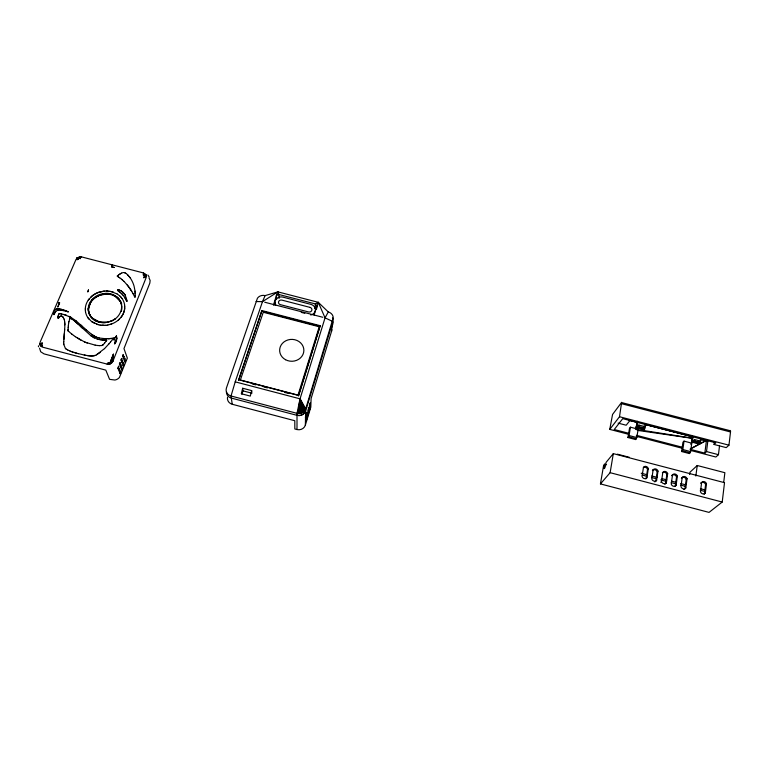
<?xml version="1.0" encoding="UTF-8"?>
<svg xmlns="http://www.w3.org/2000/svg" width="769" height="769" viewBox="0 0 769 769"><rect width="100%" height="100%" fill="white"/><g stroke="black" fill="none" stroke-linecap="round" stroke-linejoin="round"><path stroke-width="1.15" d="M124.722 306.177L124.741 307.927A19.831 17.033 -12.9 0 1 120.877 317.539M296.997 429.544L297.017 413.338L300.035 398.832L325.047 317.857L328.276 311.954L318.27 302.313L277.888 291.874L265.113 295.604A6.748 5.95 -1.5 0 0 257.442 298.209L226.413 388.037A7.046 6.421 -7.9 0 0 231.017 395.997L232.248 404.273L294.796 420.72L294.835 428.977L296.997 429.544A6.796 6.335 -1.2 0 0 305.36 425.151L310.811 407.166L311.099 398.553L331.564 331.256A6.623 5.931 3.9 0 0 331.737 328.949M63.76 343.195L63.75 341.426M53.878 313.915L53.936 312.339M134.642 296.834L135.036 297.43L135.133 292.72M85.33 309.965L85.33 308.206M108.429 363.343L108.842 364.246L108.4 362.593L107.131 364.112L42.603 347.165L41.132 346.463L39.863 344.579L40.075 342.292L76.044 259.355L79.082 256.913L81.562 256.904L143.553 272.966L146.273 275.398L146.177 277.532L112.841 361.392L110.534 363.775L107.131 364.112L108.544 362.708M299.756 413.539L300.035 398.832L235.218 381.847L231.017 395.997L297.017 413.338C300.496 414.308 304.649 412.386 305.706 408.839L333.227 317.837A6.729 6.008 4.1 0 0 328.276 311.954M305.36 425.151L305.668 410.819L332.823 321.74A6.7 5.979 4 0 0 332.554 317.895M307.119 417.827L307.244 412.636L306.447 415.26L306.35 420.614L307.119 417.827L305.389 417.375M77.621 258.845L76.929 258.096L77.621 258.845L77.102 259.624L79.889 257.74L79.918 256.769L80.168 258.74M308.542 413.136L308.686 407.897L307.888 410.511L307.783 415.914L308.542 413.136L306.812 412.684M68.912 321.682L70.123 317.933L73.247 319.875M135.113 296.488L135.142 295.671M310.061 408.156L310.215 402.86L309.426 405.465L309.292 410.915L310.061 408.156L308.331 407.705M62.597 316.674C60.165 313.521 57.348 321.615 58.069 316.79M58.002 317.962L58.165 316.184M316.857 307.879L318.27 302.313L325.047 317.857L332.4 321.317M68.095 329.507L68.037 330.891L68.172 327.661M700.521 438.897L700.319 443.367L699.53 444.126L691.61 442.031L692.004 436.917M63.769 341.474L64.308 333.583M298.555 396.045L320.183 325.681L261.902 310.561L238.553 380.328L261.902 310.561M116.753 338.937L116.763 338.408M111.966 357.873L111.736 361.103L111.966 357.873L113.437 354.173L112.841 361.392L113.312 354.576M64.683 329.43L64.731 328.305A77.611 64.913 -19.2 0 0 64.836 325.614L64.807 323.422M331.564 331.256L331.824 327.479A6.671 5.969 3.9 0 0 332.006 325.152M331.824 327.479L332.823 321.74M63.865 339.35L64.452 331.987M64.596 330.651L64.663 329.382M68.191 327.709L68.297 325.979M298.843 413.578L300.035 398.832L305.706 408.839M64.471 332.045L64.577 330.603M637.386 421.316L636.251 427.622L644.143 429.708L645.518 424.546L622.755 418.644L614.239 429.544L628.686 433.264M68.326 326.027L68.662 322.951M692.273 436.071L691.61 442.031L692.35 441.252L692.956 436.85L645.518 424.546M41.959 343.656L39.863 344.579L42.257 342.859L41.334 344.993L40.132 345.281C41.853 346.165 42.324 341.917 41.334 344.993M604.578 464.197L603.617 465.36L600.445 483.912L709.037 512.394L722.216 502.042L724.513 482.672L613.316 453.633L606.087 462.361L605.655 464.937A2.816 0.548 -75.8 0 1 604.463 468.427A2.816 0.548 -75.8 0 1 604.146 466.764L604.578 464.197L606.53 464.707M714.343 442.213L714.065 444.463L726.234 447.625L728.954 445.174L730.512 431.967A2.422 0.731 -74.8 0 0 729.858 430.63L622.506 402.793M723.744 482.105L724.869 472.704L697.233 465.505L689.956 472.243L689.649 474.54M117.465 290.192L117.888 289.702L119.762 290.278M126.933 301.112L126.818 300.4M690.495 450.403L715.872 457.017L718.448 454.681L719.534 445.78M88.618 308.542L88.771 307.369A17.197 14.774 -12.9 0 1 91.059 301.89L91.992 300.66A16.908 14.524 -12.9 0 1 99.816 295.229L106.228 294.066A16.774 14.409 -13 0 1 110.986 294.642A16.774 14.409 -13 0 1 115.254 296.411L120.32 301.583M704.144 494.092A2.816 2.413 40.2 0 0 704.442 493.727L705.606 484.537L706.49 483.778A2.807 2.403 39.7 0 0 701.626 482.509L700.751 483.278M704.442 493.727L705.327 492.977L706.49 483.778M700.549 439.464L706.461 440.387L689.995 449.259L704.827 453.133L706.49 440.252L700.761 438.695M701.626 482.509L700.453 491.708A2.816 2.422 40.2 0 0 705.327 492.977M704.827 453.133L706.5 451.566L707.913 440.464M85.359 308.273L85.551 306.514A19.84 17.033 -12.9 0 1 88.291 300.102L91.972 296.036A19.898 17.091 -12.9 0 1 98.595 292.297L104.248 291.047L108.102 291.086M695.858 476.03L697.233 465.505M609.759 429.39L619.497 416.731L621.64 402.322L612.557 414.453L609.759 429.39L628.215 434.197M683.872 489.497A2.797 2.422 39.5 0 0 684.987 488.632L686.227 479.472L687.063 478.703A2.797 2.413 39 0 0 682.218 477.434L681.382 478.212M684.987 488.632L685.833 487.882L687.063 478.703M682.218 477.434L680.959 486.604A2.807 2.422 39.5 0 0 683.189 488.776L683.708 488.863A2.807 2.422 39.5 0 0 685.833 487.882M698.829 442.213L699.031 440.743L694.272 439.483L694.071 440.954L698.829 442.213L693.609 440.772M674.971 486.46A2.797 2.422 39.1 0 0 675.269 486.095L676.095 485.326L677.364 476.165A2.788 2.413 38.6 0 0 672.519 474.896L671.702 475.684A2.788 2.413 38.6 0 1 676.547 476.943L677.364 476.165M681.622 451.518L682.853 449.557L684.026 441.127L691.773 443.175L690.6 451.605L689.389 453.575L681.622 451.518L682.959 442.213L684.026 441.127M53.907 312.762L54.003 311.974M115.321 341.58L115.014 339.59M637.078 421.72L636.251 427.622L637.001 421.441M675.269 486.095L676.547 476.943M672.519 474.896L671.231 484.057A2.797 2.432 39.1 0 0 673.442 486.229L673.971 486.316A2.797 2.432 39.1 0 0 676.095 485.326M145.283 276.1L145.11 277.263L145.283 276.1L146.408 276.109L145.283 276.1L143.841 277.897L144.38 275.292L145.985 274.735L144.332 276.811M297.92 413.511L300.035 398.832L305.399 409.637M664.877 484.201A2.788 2.422 38.7 0 0 665.56 483.547L666.867 474.415L667.675 473.637A2.788 2.422 38.2 0 0 662.82 472.368L661.494 481.509L660.706 482.278M665.56 483.547L666.358 482.788L667.675 473.637M654.727 481.865A2.778 2.432 38.3 0 0 655.861 481.01L656.639 480.241L657.985 471.099A2.778 2.422 37.7 0 0 653.141 469.84L652.372 470.628A2.768 2.413 37.8 0 1 657.197 471.887L657.985 471.099M655.861 481.01L657.197 471.887M59.578 302.88L58.531 302.813L59.578 302.88L57.742 307.062L59.588 302.794M653.141 469.84L651.776 478.962A2.788 2.432 38.3 0 0 656.639 480.241M645.854 478.837A2.778 2.432 37.9 0 0 646.162 478.472L647.536 469.359L648.296 468.571A2.768 2.422 37.3 0 0 643.461 467.302L642.057 476.424A2.778 2.432 37.8 0 0 646.921 477.693L648.296 468.571M627.965 437.532L629.071 435.542L630.426 427.18L638.155 429.217L636.79 437.58L635.703 439.58L627.965 437.532L629.513 428.304L630.426 427.18M638.241 426.372L643.345 427.775L643.586 426.314L638.847 425.065L638.241 426.372L638.847 425.065M637.588 422.45L636.876 426.824L644.816 428.919L645.201 424.507L692.6 436.792L692.35 441.252L700.319 443.367L700.915 438.955L692.956 436.85M117.59 276.427L117.282 275.994L118.426 276.965M79.918 256.769L79.736 257.875L77.102 259.624L77.948 258.538M600.445 483.912L610.125 472.685L613.316 453.633M68.691 322.999L68.893 321.634M69.835 318.51L70.488 318.164M58.184 316.242L58.29 315.588M115.177 342.215L115.302 341.532M121.367 311.301C123.059 305.447 120.272 298.68 114.994 295.642M110.505 361.641L110.294 362.718L111.294 363.333L110.505 361.641L111.947 362.776L110.4 361.795M242.677 388.249L241.312 393.728L250.3 396.093L251.674 390.614L242.677 388.249L242.994 390.863L241.879 394.189M116.436 340.754L116.513 340.311A10.756 9.334 -14.5 0 0 116.744 338.889M108.842 364.246L108.823 362.708M58.309 315.636L58.617 314.502M115.158 342.167L114.61 344.003L115.119 343.224M320.183 325.681L298.555 395.449L238.477 379.703M314.079 315.011L316.934 305.956L315.377 303.928L278.936 294.508L276.417 295.479L273.437 305.178M116.417 340.705L116.032 341.801M274.523 304.582L275.177 302.621L275.215 303.438M235.218 381.847L262.479 301.65L265.113 295.604M58.463 315.069L58.819 314.06M112.524 264.921L111.851 266.862L114.293 267.497L111.726 266.833L112.524 264.921L111.726 266.833M89.204 305.802L91.098 301.621M69.46 319.491L69.768 318.645M116.302 341.061L115.408 342.868M88.512 290.019L87.733 291.98L88.483 289.923M113.437 354.173L110.698 361.046L111.899 358.075M106.497 340.609L106.708 340.1L104.507 340.09M279.06 298.42L278.936 294.508L277.888 291.874L276.417 295.479L276.561 299.391M42.17 343.137L39.767 343.82L41.017 344.051M77.102 259.624L79.889 257.74M643.586 426.314L643.345 427.775M90.3 302.919L88.675 308.667A16.947 14.553 -12.9 0 0 89.55 314.281M116.398 335.918L115.879 336.985M54.378 310.974L54.964 309.869M58.838 314.108L59.088 313.512L60.232 313.714M698.358 442.031L699.031 440.743M144.562 276.071L144.832 275.408M55.685 311.483L53.926 314.665L53.859 313.858M143.294 275.071L143.553 272.966L143.438 275.052M106.612 340.35L106.257 340.975M115.859 336.937L114.917 337.947L115.715 337.178M58.444 318.145L59.05 317.213M144.985 273.629L143.832 275.283M54.935 312.675L55.32 312.06M115.629 342.445L115.129 343.272M54.666 310.397L55.32 309.474M88.252 300.093L89.348 298.641M91.703 299.891L90.771 301.131A17.216 14.794 -12.9 0 0 88.473 306.61L88.291 308.052A16.937 14.544 -12.9 0 0 90.492 316.203L91.415 317.424M91.146 301.756L92.03 300.381A16.88 14.496 -12.9 0 1 95.548 297.19L99.893 294.969A17.043 14.64 -12.9 0 1 103.084 294.123M41.987 345.752L42.506 345.3L41.132 346.463L42.439 345.954M104.603 343.157L105.036 342.532A43.285 37.018 -15.5 0 0 106.237 340.927M630.138 420.287L626.187 425.228L618.084 423.113M104.584 343.109L102.892 345.041M110.515 342.061L112.341 339.763L114.773 339.514L113.389 339.629M108.987 343.858L110.496 342.013M117.388 276.331L117.436 275.811M108.967 343.81L104.517 348.655M118.272 320.192L120.858 317.472A19.84 17.033 -12.9 0 0 124.722 307.86M55.704 311.541L57.406 310.272L59.434 310.061M144.38 275.292L145.985 274.735M646.162 478.472L646.921 477.693M103.44 344.454L101.777 345.502M690.687 444.251L691.773 443.175M104.497 348.607L96.404 354.903M714.065 444.463L715.804 442.829L700.684 438.888M119.628 318.847L118.253 320.125A19.84 17.033 -12.9 0 1 111.62 323.951L109.736 324.556M90.617 297.353L92.001 296.103A19.831 17.033 -12.9 0 1 98.643 292.393L104.267 291.115M117.465 275.888L118.637 274.869M80.485 257.826L81.562 256.904M114.831 319.193C120.099 315.492 123.338 308.311 120.685 302.111M100.335 352.346L95.692 355.24L92.559 355.912M55.349 309.532L58.108 308.744M118.657 274.937L119.214 274.456M59.607 316.607L60.53 316.213M119.233 274.523L119.801 274.072M113.466 320.077L114.812 319.125M115.033 319.039L112.274 320.625A16.812 14.438 -12.9 0 1 107.525 322.134L99.345 321.865L92.549 318.222A16.812 14.438 -12.9 0 1 89.848 314.761M277.888 291.874L262.479 301.65L256.067 301.535M119.82 274.139L120.387 273.716M318.27 302.313L315.377 303.928L315.242 307.783L316.27 309.128M120.406 273.793L121.54 273.13M110.476 321.48L113.437 320.01M691.062 448.394L706.461 440.387L700.597 439.541M117.936 368.822L118.676 366.063L117.84 368.611M120.993 273.476L122.079 272.908A5.316 4.537 -10.4 0 1 123.28 272.572L123.521 272.62M55.762 309.225L56.781 308.84M111.986 320.779L107.256 322.298M102.373 345.368L102.633 345.223M109.717 364.083L109.775 362.958L108.4 362.593M94.424 355.682L95 355.47M99.537 294.46L105.959 293.297A16.812 14.438 -12.9 0 1 115.071 295.642M111.63 324.028L107.823 324.989M57.435 310.32L58.329 310.128M113.62 338.302L114.898 337.899L108.275 338.735M101.796 345.55L99.672 345.627M107.285 322.365L103.969 322.624A16.793 14.428 -12.9 0 1 94.789 320.221M105.882 325.258L107.852 325.056M112.63 338.485L113.178 338.418M93.357 355.922L94.001 355.845M111.197 338.62L111.976 338.552M109.592 363.026L110.534 363.775L109.006 362.824M105.641 322.596L103.998 322.682A16.793 14.419 -12.9 0 1 94.818 320.288L93.568 319.385M100.085 325.066L105.911 325.325M104.719 293.902L108.035 294.018M106.401 293.96L104.767 294.046A17.043 14.64 -12.9 0 0 99.951 295.113L95.596 297.334A16.87 14.496 -12.9 0 0 92.078 300.525M110.294 338.677L104.911 338.773M57.377 308.705L60.165 309.119M106.516 338.831L99.518 338.062M84.273 355.047L88.339 355.711A35.566 30.645 -14.3 0 0 91.684 355.96L92.578 355.96M105.564 340.158L102.344 339.946M106.16 290.951L109.986 291.316M101.998 325.297L103.94 325.364M97.548 345.473L99.691 345.675M103.45 340.081L101.268 339.84M61.232 316.146L61.847 316.242M59.847 310.042L60.395 310.147M87.003 355.499L88.32 355.663A35.576 30.654 -14.3 0 0 91.665 355.912M60.376 310.099L61.799 310.34M100.21 339.696L101.287 339.888M637.213 430.332L692.379 438.349M95.154 345.108L97.567 345.521M61.78 310.292L62.299 310.426M635.434 429.237L692.254 438.157M100.23 339.744L98.23 339.34M60.213 313.656L64.769 314.781M62.279 310.368L63.279 310.609M85.619 355.345L78.409 353.644M62.77 310.455L66.028 311.301M109.957 291.249L116.869 293.796M59.232 308.878L63.164 309.83M95.183 345.156L84.811 342.109L75.4 336.716M100.114 325.133L96.433 324.114M109.583 294.075L111.149 294.412M109.631 294.21L111.197 294.546M60.876 313.771L61.731 313.954M118.166 289.692L119.157 290.028M61.155 309.301L64.5 310.215M97.346 339.129L98.249 339.389M314.771 308.282L316.751 308.792M264.719 302.227L322.797 317.27M301.294 312.387L304.774 313.291M621.669 403.735L730.512 431.967M261.941 311.253L320.154 326.354M619.497 416.731L728.954 445.174M630.292 420.383L637.222 422.191M645.306 424.286L692.677 436.6M629.071 420.278L637.155 422.383M706.5 451.566L718.448 454.681M636.405 435.302L682.247 447.222M636.29 436.292L682.42 448.308M617.372 454.171L629.302 457.286M641.231 473.214L647.037 474.733M651.679 475.953L657.476 477.472M662.119 478.683L666.761 479.894M671.404 481.115L676.047 482.326M680.69 483.538L685.333 484.749M700.415 488.7L705.058 489.911M642.163 475.04L646.806 476.251M651.449 477.472L656.092 478.683M660.744 479.904L666.55 481.423M671.193 482.634L675.836 483.855M680.478 485.066L685.121 486.277M700.223 490.228L704.865 491.449M610.125 472.685L722.216 502.042M252.395 383.952L255.866 384.865M263.94 386.98L267.401 387.884M284.713 392.421L288.173 393.324M242.994 390.863L251.934 393.209M297.017 415.337A7.036 6.517 -0.7 0 0 305.668 410.819A6.988 6.469 -0.7 0 1 297.017 415.337L231.325 398.082A7.017 6.392 -8 0 1 226.422 391.796M695.907 442.646L699.53 444.126M636.098 427.064L640.596 428.256M682.853 449.557L690.6 451.605M629.071 435.542L636.79 437.58M682.382 450.807L690.129 452.854M628.629 436.792L636.338 438.83M71.536 351.606L78.438 353.692M67.672 311.714L68.201 311.897M84.081 328.084L91.588 334.313A66.932 57.473 -10.3 0 0 94.366 336.13L95 336.495A12.266 10.593 -14.1 0 0 96.75 337.283L99.537 338.11M63.731 314.454L70.873 317.328L76.419 321.125M66.009 311.253L66.499 311.435M74.391 352.577L76.333 353.134M143.688 274.062L143.553 272.966M124.309 272.63L124.857 272.88A7.661 6.537 -10.7 0 1 125.28 273.062M97.432 337.504L98.221 337.754M72.18 319.116L70.229 317.991M111.793 291.643L113.562 292.191M98.249 324.739L91.607 321.529M65.701 315.011L66.519 315.271M97.365 339.177L91.242 336.015M72.757 352.067L70.046 351.01M84.792 342.061L87.32 343.022M112.659 294.873L116.763 297.17M64.779 310.292L65.307 310.561M65.288 310.513L65.932 310.83M70.066 351.058L67.672 349.924M65.913 310.782L67.835 311.676M67.249 311.378L68.172 311.849M119.743 290.211L121.021 290.903M69.018 316.328L70.844 317.28M94.741 323.461L91.636 321.596L87.974 317.789A19.792 16.995 -12.9 0 1 85.82 313.214L85.465 311.57M67.691 349.972L65.999 348.924M92.914 337.197L94.443 338.072M80.86 340.158L77.275 337.976M121.002 290.826L122.877 292.268M117.936 276.609L119.656 277.811M116.85 293.729L119.704 295.892M126.356 273.677L125.943 273.36A9.141 7.805 -10.8 0 0 125.26 272.995A7.661 6.537 -10.7 0 0 124.838 272.803M95.298 320.856L92.866 319.039M91.569 334.265L94.981 336.447A12.266 10.593 -14.1 0 0 96.731 337.235M121.569 291.172L122.454 291.836M73.555 335.39L75.429 336.764M119.589 292.066L117.561 290.346M119.637 277.734L121.656 279.33M126.77 301.39L126.539 300.9L126.808 301.419M119.935 292.268L120.704 292.902M120.339 292.614L118.243 290.999M73.228 319.827L91.261 336.072M71.777 334.044L73.574 335.438M77.39 259.134L76.929 258.096L77.861 258.826M121.031 293.114L121.675 293.7M71.796 334.092L68.652 331.42M74.362 320.711L78.544 324.393M65.413 348.434L66.028 348.972M121.637 279.262L122.223 279.81M92.424 318.424L93.597 319.443M76.4 321.077L84.1 328.132M85.378 329.286L86.657 330.42M68.008 330.843L68.681 331.468M62.577 316.626L63.029 317.116M122.204 279.733L123.934 281.387M80.505 324.691L82.773 326.854M126.904 274.072L129.067 276.465M80.351 326.114L82.437 328.152M121.896 293.845L123.213 295.459M119.676 295.825L120.916 297.113M91.386 317.357L92.443 318.481M123.915 281.31L127.26 285.03A72.824 62.231 -15.6 0 1 131.739 291.374L133.075 293.739M127.385 274.543L128.51 275.811M65.432 348.482L63.827 344.541M147.898 275.052L149.157 277.023M122.069 294.027L122.588 294.614M129.048 276.398L129.605 277.119M120.896 297.045L121.983 298.449M88.002 317.857L89.06 319.212M129.586 277.051L130.076 277.744M63 317.068L64.144 319.202M123.194 295.383L124.53 297.343M130.057 277.676L130.47 278.291A38.104 32.519 -12.7 0 1 132.153 281.204A40.651 34.682 -12.9 0 1 134.046 286.058L135.075 291.22M149.003 277.965L150.138 280.425L149.83 283.117L123.972 348.597L127.346 358.143L119.445 377.425A6.902 6.065 -16.2 0 1 114.898 380.03L109.583 379.348L105.824 370.129L44.016 353.884L40.67 351.731L39.584 348.146M122.848 292.201A17.947 15.409 -12.5 0 1 123.992 293.402A16.735 14.361 -12.4 0 1 124.626 294.229L124.914 294.69M124.511 297.276L125.155 298.334M119.82 300.15L120.627 301.515M76.929 258.096L77.554 259.095M125.136 298.266L125.722 299.276M125.703 299.208L126.174 300.112M133.056 293.671L134.412 296.392M124.886 294.623L125.232 295.334M120.589 301.371L121.252 302.794M126.154 300.045L126.481 300.775M300.66 413.386L300.035 398.832L304.976 410.396M125.212 295.267L126.318 298.43M301.535 413.116L300.035 398.832L304.457 411.098M121.214 302.659L121.733 304.139M302.371 412.751L300.035 398.832L303.842 411.732M643.98 429.15L644.143 429.708M126.299 298.362L126.616 299.516M64.125 319.145L64.596 321.106M116.379 335.87L116.686 337.101M126.597 299.449L126.847 300.468M300.035 398.832L303.14 412.29M124.559 304.582L124.165 302.89A19.84 17.033 -12.9 0 0 121.963 298.401M64.577 321.048L64.74 322.23M124.53 304.514L124.741 306.245M251.674 390.614L251.848 392.344M85.301 309.897L85.494 311.637M135.056 291.143L135.123 291.903M116.725 337.485L116.782 337.985M64.721 322.182L64.865 324.845M63.74 343.147L63.846 344.599M135.104 291.836L135.171 293.777M38.45 345.81L38.469 346.761M116.763 337.937L116.782 338.456M701.049 482.913A2.797 2.403 39.7 0 1 705.606 484.537M681.68 477.847A2.788 2.403 39 0 1 686.227 479.472M662.34 472.791A2.778 2.413 38.2 0 1 666.867 474.415M643.403 467.456A2.768 2.422 37.3 0 1 647.536 469.359M666.358 482.788A2.797 2.432 38.7 0 1 661.494 481.509M232.248 404.273A6.921 6.315 -8.2 0 1 227.509 397.246M332.612 321.846A6.661 5.95 4 0 1 332.602 324.931M275.081 305.158A6.171 5.46 0 0 1 275.331 303.745M275.715 305.024A6.21 5.489 0.1 0 1 276.34 298.958A6.21 5.489 0.1 0 1 282.915 297.132L310.907 304.38A6.2 5.508 2.5 0 1 315.425 309.792A6.2 5.508 2.5 0 1 310.763 315.021M127.26 285.03A72.815 62.231 -15.6 0 1 131.759 291.441M124.011 293.47A16.735 14.361 -12.4 0 1 124.655 294.296M90.521 316.27A16.928 14.544 -12.9 0 1 88.32 308.119L88.329 309.282A16.985 14.592 -12.9 0 0 89.223 313.464L90.165 315.588A16.793 14.428 -13 0 0 91.828 317.972M116.869 297.199A17.043 14.64 -12.9 0 1 119.06 299.189M116.821 297.055A17.043 14.64 -12.9 0 1 119.012 299.045M91.655 300.006A16.937 14.544 -12.9 0 1 99.489 294.575M124.905 358.296C124.626 362.603 122.877 358.863 124.905 358.296M125.568 360.152C125.203 364.66 123.636 360.459 125.568 360.152M120.108 365.813C120.752 368.736 121.694 360.603 120.108 365.813M119.935 373.417C120.637 376.137 121.358 368.476 119.935 373.417M119.416 363.958C120.137 366.736 120.887 358.979 119.416 363.958M120.973 359.998C121.723 362.776 122.415 355.105 120.973 359.998M121.656 361.863C122.309 364.727 123.223 356.826 121.656 361.863M121.483 369.476C122.184 372.206 122.934 364.564 121.483 369.476M123.021 365.563C123.751 368.284 124.443 360.719 123.021 365.563M124.232 356.566L123.646 358.604C122.415 359.325 123.828 355.028 124.232 356.566M123.367 362.343C122.8 366.996 121.598 361.988 123.367 362.343M118.551 369.764C119.301 372.494 119.964 364.775 118.551 369.764M120.8 367.649C121.502 370.466 122.281 362.622 120.8 367.649M122.531 356.057C123.242 358.892 123.934 351.106 122.531 356.057M119.282 371.427C119.647 374.695 120.896 366.717 119.282 371.427M319.231 326.767L298.026 395.112L240.37 380.011L263.267 312.252L319.231 326.767M309.955 307.369L281.925 300.121A2.682 2.365 0.1 0 0 278.599 301.727A2.682 2.365 0.1 0 0 280.416 304.659L308.504 311.935A2.672 2.374 2.5 0 0 311.81 310.32A2.672 2.374 2.5 0 0 309.955 307.369M285.549 359.719A12.112 10.939 0 0 0 303.87 350.491A12.112 10.939 0 0 0 285.847 340.773A12.112 10.939 0 0 0 285.549 359.719"/></g></svg>
